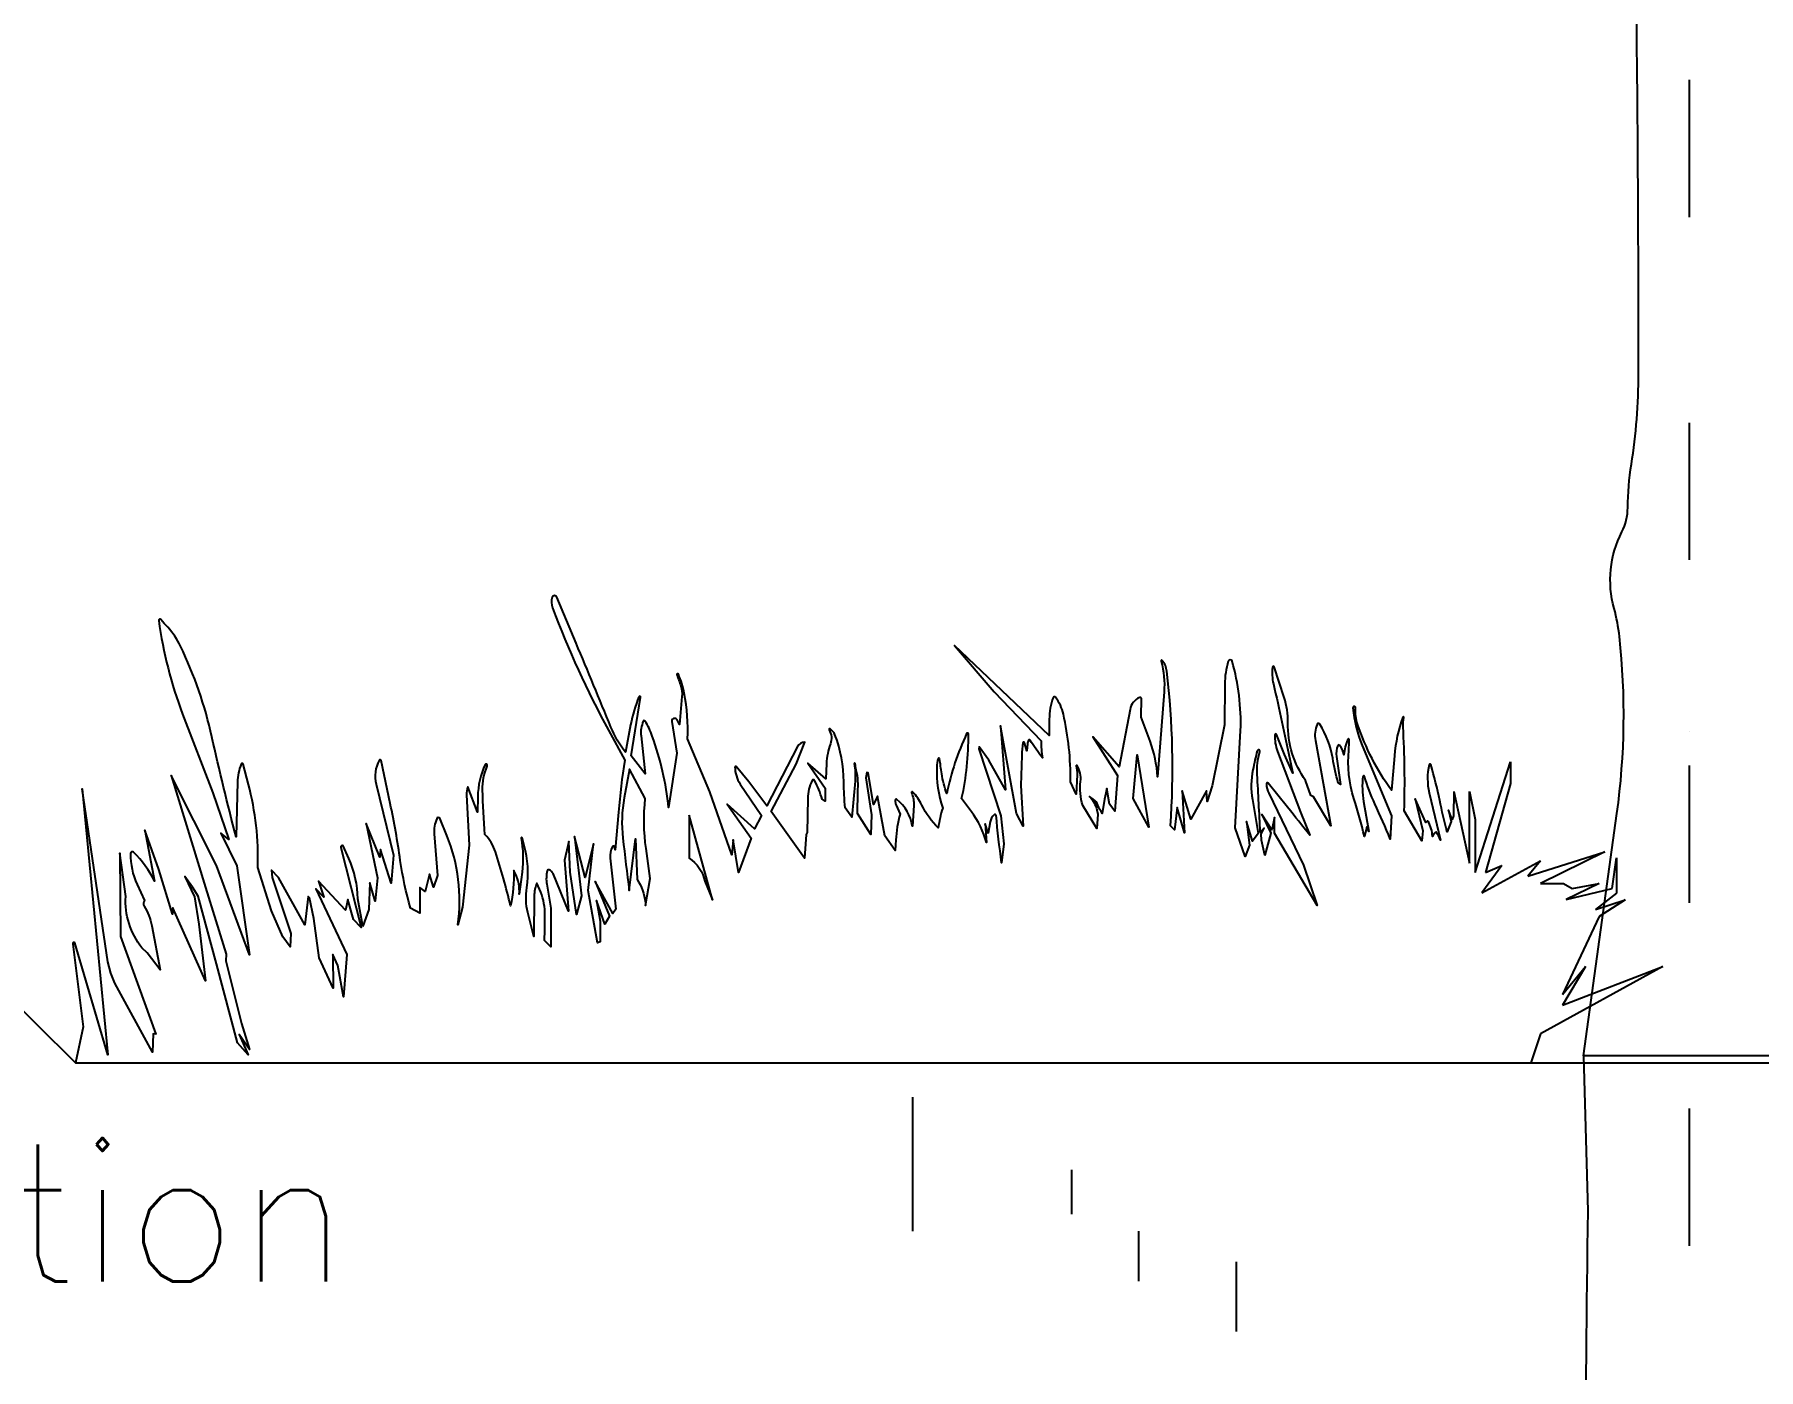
# Model space of a CAD drawing. Header units: millimetres. Extents: x 7 to 784, y -168 to 358.
# Drawn here: x 265.75 to 290.89, y 92.95 to 112.41 of the extents above; entities that cross this region are included whole.
import ezdxf

# ---------------------------------------------------------------- set-up
doc = ezdxf.new("R2010")
doc.units = ezdxf.units.MM
doc.layers.add('dwgmodels.com', color=250, linetype='Continuous')
doc.layers.add('wall', color=5, linetype='Continuous')
doc.styles.get("Standard").update_dxf_attribs({"font": 'txt.shx'})

# ---------------------------------------------------------------- blocks, each defined once
blk = doc.blocks.new('Winter trees 1_dwgmodels.com')
at = {"color": 0}
blk.add_lwpolyline([(3.365, 0), (-3.365, 0), (-2.277, 7.853, 0.061711), (-2.195, 13.58, 0.039891), (-2.369, 14.493, -0.186606), (-2.118, 16.974, 0.115276), (-1.926, 17.759, -0.036225), (-1.81, 19.165, 0.038589), (-1.579, 22.106, 0.003829), (-1.671, 36.067, -0.004354)], format="xyb", dxfattribs=at)

msp = doc.modelspace()

# ---------------------------------------------------------------- linework, layer by layer
for p, q in [((289.8857, 109.75245), (289.8857, 111.75245)), ((289.8857, 104.75245), (289.8857, 106.75245)), ((289.8857, 102.25245), (289.8857, 102.25245)), ((289.8857, 99.75245), (289.8857, 101.75245)), ((289.8857, 99.75245), (289.8857, 101.75245)), ((262.24872, 101.48301), (266.34718, 97.41696)), ((266.34718, 97.41696), (323.78665, 97.41696)), ((288.33666, 97.52278), (288.40086, 95.2614)), ((289.8857, 94.75245), (289.8857, 96.75245)), ((289.8857, 96.75245), (289.8857, 96.75245))]:
    msp.add_line(p, q)
at = {"color": 96}
for p, q in [((286.75661, 100.1934), (287.27607, 101.80892)), ((287.27607, 101.80892), (287.27607, 101.49295)), ((286.45015, 101.37799), (286.67628, 100.33063)), ((286.67628, 100.33063), (286.67628, 101.37799)), ((286.67628, 101.37799), (286.75661, 100.96813)), ((287.27607, 101.49295), (286.90845, 100.1934)), ((286.75661, 100.96813), (286.75661, 100.1934)), ((286.85564, 99.89584), (287.71249, 100.36711)), ((287.52684, 100.141), (288.65027, 100.49564)), ((287.71249, 100.36711), (287.52684, 100.141)), ((288.65027, 100.49564), (287.71249, 100.03627)), ((288.75566, 99.96249), (288.81993, 100.40876)), ((288.81993, 100.40876), (288.81993, 99.89227)), ((287.1484, 100.29571), (286.85564, 99.89584)), ((286.90845, 100.1934), (287.1484, 100.29571)), ((287.71249, 100.03627), (288.04571, 100.03627)), ((288.04571, 100.03627), (288.17424, 99.96249)), ((288.56458, 100.03627), (288.08379, 99.80302)), ((288.08379, 99.80302), (288.75566, 99.96249)), ((288.17424, 99.96249), (288.56458, 100.03627)), ((288.81993, 99.89227), (288.51527, 99.65664)), ((288.51527, 99.65664), (288.94607, 99.79707)), ((288.94607, 99.79707), (288.56458, 99.55191)), ((288.56458, 99.55191), (288.03468, 98.41332)), ((289.49618, 98.8227), (287.71108, 97.84446)), ((288.03468, 98.41332), (288.368, 98.8227)), ((288.368, 98.8227), (288.03468, 98.26088)), ((288.03468, 98.26088), (289.49618, 98.8227)), ((287.71108, 97.84446), (287.57098, 97.41696))]:
    msp.add_line(p, q, dxfattribs=at)
at = {"color": 0}
for centre, radius, start, end in [((223.31744, 157.44221), 97.37766, 305.9270425, 305.9270425), ((772.26225, 88.35987), 483.9106, 179.1828203, 180.1807235)]:
    msp.add_arc(centre, radius, start, end, dxfattribs=at)
at = {"layer": 'dwgmodels.com', "color": 96}
msp.add_lwpolyline([(286.45015, 101.37799), (286.44427, 101.01995), (286.42408, 100.96879), (286.37189, 101.10109), (286.40728, 100.93881), (286.35221, 100.78601, -0.01856303), (286.24162, 101.24685, 0.02355212), (286.1113, 101.76699, 0.77080012), (286.08715, 101.76614, 0.11382632), (286.08895, 101.3578), (286.25151, 100.66685, 0.04416452), (286.18895, 100.7895, 0.55337044), (286.18895, 100.7895, 0.11760536), (286.13447, 100.72092, 0.13555322), (286.07205, 100.93779, 0.37877066), (286.05975, 100.94155, 0.10663075), (286.03842, 100.92568), (285.8839, 101.26829), (285.99502, 100.8022), (285.98043, 100.65545), (285.72503, 101.09321, 0.02185794), (285.70745, 102.31915, -0.07390063), (285.71945, 102.45292, 0.9488036), (285.7025, 102.45797, 0.06462164), (285.58141, 101.89812), (285.5389, 101.39293, -0.07431418), (285.04399, 102.35588, -0.10371961), (285.01523, 102.59496, 1.08842254), (284.97746, 102.59505, 0.07862538), (285.11143, 102.04564), (285.53917, 101.02283), (285.52168, 100.68295, 0.00723073), (285.29729, 101.19376, -0.03221984), (285.14382, 101.59664, 0.81470369), (285.12034, 101.59438, 0.07082094), (285.13269, 101.23055), (285.21053, 100.79117), (285.18001, 100.86218), (285.14394, 100.71999, 0.0172764), (284.99166, 101.27124, -0.09889321), (284.91553, 101.98046, 0.02891858), (284.92059, 102.13674, 0.78897964), (284.90678, 102.13968, 0.08786725), (284.84333, 101.90947, 0.14931727), (284.78053, 102.04943, 0.55093453), (284.75775, 102.04589, 0.13931002), (284.73644, 101.88575), (284.7961, 101.47582), (284.76175, 101.4993, -0.02664203), (284.68129, 101.85931, 0.09570789), (284.49497, 102.35817, 0.61577594), (284.45343, 102.35479, 0.14235725), (284.42932, 102.12089), (284.65648, 100.87296), (284.40332, 101.29971), (284.3634, 101.31887), (284.2869, 101.53378, -0.07591312), (284.09224, 101.93059, -0.08214294), (284.02872, 102.37924, 0.08578922), (283.97408, 102.74606), (283.82612, 103.19401, 0.76864511), (283.80345, 103.19085, 0.08866478), (283.81711, 102.94358, -0.00531786), (283.94166, 102.39023), (284.10192, 101.64115), (283.97647, 101.91676), (283.861, 102.20778, 0.80616569), (283.83838, 102.20413, 0.10504213), (283.8767, 101.95947), (284.21388, 101.07628), (284.34701, 100.73704, 0.00398676), (284.02308, 101.14507), (283.73987, 101.49603, 0.7173929), (283.714, 101.48527, 0.09578995), (283.74986, 101.34992), (284.25606, 100.30202), (284.45389, 99.71526), (283.83451, 100.76658), (283.83451, 100.99416), (283.79379, 100.815), (283.64868, 101.03844), (283.77768, 100.76952), (283.69407, 100.4453), (283.64234, 100.66826), (283.63999, 100.75961), (283.68436, 100.84213), (283.62622, 100.78253, -0.00080778), (283.58127, 101.6224, -0.08094545), (283.6181, 101.9568, 1.01610567), (283.57999, 101.96675, 0.00907015), (283.51856, 101.69352, 0.09331958), (283.51119, 101.25696), (283.59592, 100.76099), (283.51116, 100.65091), (283.42628, 100.93777), (283.47032, 100.5932), (283.40545, 100.42802), (283.25904, 100.84797), (283.33929, 102.26325, 0.07740292), (283.21541, 103.27444, 0.74889947), (283.15863, 103.27494, 0.07161326), (283.10768, 102.94012), (283.10292, 102.34769), (282.92624, 101.45661), (282.85297, 101.23039), (282.84214, 101.38779), (282.61059, 100.97126), (282.4852, 101.38656), (282.5182, 100.7713), (282.4148, 101.14265), (282.3752, 100.81525), (282.31602, 100.87654, 0.0471011), (282.26325, 103.12788, 0.1420089), (282.19629, 103.28639, 0.8144575), (282.17865, 103.27725, -0.08794439), (282.22321, 102.8276), (282.12808, 101.58918, 0.07227387), (282.0176, 102.10903), (281.88781, 102.46054), (281.89186, 102.73448, 0.47177641), (281.8689, 102.74703, 0.25633956), (281.72631, 102.57342), (281.56878, 101.73511), (281.18168, 102.17456), (281.54459, 101.60909), (281.5066, 101.09104), (281.42812, 101.1891), (281.38739, 101.41803), (281.3562, 101.26281), (281.32127, 101.05725, -0.05993571), (281.25864, 101.1751, 0.14561324), (281.19003, 101.26387), (281.13501, 101.30346, -0.13471074), (281.24336, 101.10629), (281.25786, 101.04564), (281.24148, 100.83659), (281.0372, 101.17223, -0.10572814), (281.00467, 101.52209, 0.16626375), (280.95488, 101.75394, 0.86625262), (280.94101, 101.74811, -0.07588675), (280.95431, 101.61994), (280.94067, 101.33652), (280.85669, 101.51784, 0.06100148), (280.75404, 102.5037, 0.10401442), (280.64064, 102.74909, 0.59571702), (280.60525, 102.74397, 0.08832098), (280.54942, 102.43035), (280.54942, 102.19068), (279.16794, 103.5053), (279.74456, 102.8276), (280.43254, 102.11437, 0.0575021), (280.45118, 101.86434, -0.02540354), (280.26803, 102.12542, 0.58271356), (280.24708, 102.12447, 0.09052149), (280.2304, 102.06848), (280.21946, 101.96863), (280.18592, 102.08695, 0.86993012), (280.16546, 102.08766, 0.03585003), (280.14644, 101.90178), (280.13314, 101.46282), (280.17027, 100.87208), (280.07178, 101.05546), (279.8397, 102.33545), (279.90852, 101.39792), (279.66546, 101.83496), (279.52618, 102.02908), (279.52344, 101.9962), (279.84221, 101.02292), (279.88659, 100.61041), (279.85264, 100.33653, -0.00987029), (279.77357, 101.02954, 0.59766834), (279.74972, 101.03961, 0.18231308), (279.68672, 100.93263), (279.65837, 100.76901), (279.61502, 100.90337), (279.63258, 100.63027, 0.09298374), (279.4132, 101.0803), (279.27108, 101.27157, 0.05915672), (279.36914, 102.2159, 0.79762551), (279.344, 102.22124, 0.05667218), (279.0534, 101.34578, -0.04912773), (278.98138, 101.63487, 0.00501522), (278.94668, 101.8555, 0.77699733), (278.9303, 101.85687, 0.07691169), (278.9074, 101.73092, 0.08626914), (278.99505, 101.13411, 0.04565959), (278.93037, 100.84502, -0.09064394), (278.69085, 101.17739, 0.08419475), (278.55618, 101.36939, 0.83583624), (278.53876, 101.35743, -0.12193933), (278.57272, 101.17102), (278.55383, 100.86891, 0.18690883), (278.32541, 101.26026, 0.59747645), (278.30272, 101.25056, 0.12890059), (278.31522, 101.17639), (278.37387, 101.0462, 0.04940729), (278.31, 100.66896), (278.29956, 100.51776), (278.14994, 100.73128), (278.04496, 101.30966), (277.98765, 101.18669), (277.90945, 101.64677), (277.88901, 101.65312), (277.87558, 101.57517), (277.95596, 101.03324), (277.94721, 100.74999), (277.75007, 101.0557), (277.75508, 101.37082, 0.09267953), (277.73377, 101.68665, -0.05099564), (277.7194, 101.78152, 1.07649422), (277.70324, 101.77953, -0.07125345), (277.71679, 101.52634), (277.67003, 101.00141), (277.57422, 101.1363, -0.0289506), (277.55247, 101.51446, 0.09307604), (277.42346, 102.20308, 0.16303284), (277.35203, 102.28892, 0.78415157), (277.33855, 102.27568, -0.22523224), (277.35779, 102.06846, 0.07510618), (277.29992, 101.78379), (277.28871, 101.56243), (277.02758, 101.78789), (277.2789, 101.42311), (277.2789, 101.23646), (277.23598, 101.26427, 0.0513232), (277.126, 101.53624, 0.61573776), (277.08925, 101.53551, 0.10759952), (277.02709, 101.27326), (277.01801, 100.77838), (277.00332, 100.74705), (276.97762, 100.40142), (276.49319, 101.08475), (276.85553, 101.77604), (276.98315, 102.09472, 0.28182296), (276.87868, 102.03155), (276.43092, 101.16637), (276.16612, 101.51535), (275.98281, 101.74035, 0.65588413), (275.96594, 101.73306, 0.15090775), (276.04277, 101.48246), (276.35161, 101.02816), (276.25112, 100.83093), (275.85082, 101.18898), (276.2018, 100.6954), (276.01739, 100.19538), (275.93873, 100.67007), (275.92051, 100.45144), (275.59807, 101.36905), (275.27405, 102.14331, 0.06102878), (275.2267, 102.80965, 0.05675631), (275.13967, 103.08491, 0.98474566), (275.11709, 103.07525, -0.02247769), (275.17546, 102.91226, -0.09586239), (275.192, 102.75948), (275.158, 102.35224), (275.12196, 102.42002, 0.22662026), (275.08546, 102.44192, 0.49011186), (275.04375, 102.3975), (275.11688, 101.9367), (274.99842, 101.1413, 0.05792673), (274.76048, 102.18489, 0.06039522), (274.65186, 102.40382, 0.59633495), (274.62873, 102.40183, 0.12953081), (274.59563, 102.18558), (274.65412, 101.63442), (274.45226, 101.89353), (274.58782, 102.74609, 1.04603209), (274.56547, 102.75644, 0.04962332), (274.44427, 102.3497), (274.36748, 101.95135, -0.06745864), (274.15728, 102.31515, 0.0023512), (273.64854, 103.53914), (273.36605, 104.20987, 0.70186728), (273.30192, 104.20902, 0.17556046), (273.30408, 104.05368, 0.03386613), (274.12124, 102.26822), (274.35734, 101.83285, 0.01760042), (274.26657, 101.0766), (274.21988, 100.52382), (274.20701, 100.57341, 0.55583185), (274.17968, 100.57175, 0.15201279), (274.14696, 100.405), (274.22786, 99.65841), (274.18498, 99.59495), (273.92604, 100.06336), (274.13702, 99.55837), (274.06802, 99.44351), (273.94843, 99.78809), (273.9985, 99.48551), (273.9985, 99.18551), (273.95877, 99.16822), (273.8251, 99.93311), (273.90131, 100.61454), (273.78133, 100.12212), (273.62724, 100.71739), (273.72966, 99.85536), (273.65476, 99.58446), (273.56148, 100.20149), (273.54073, 100.64659), (273.47782, 100.37266), (273.53652, 99.63268), (273.31252, 100.17799, 0.1387926), (273.25753, 100.23344, 0.49478188), (273.2292, 100.22129, 0.10435885), (273.22152, 100.02291), (273.28068, 99.67674), (273.28068, 99.1095), (273.18886, 99.20121, 0.01279726), (273.1924, 99.61434, 0.1024193), (273.11689, 99.9502), (273.07669, 100.03895, 0.09532157), (273.03835, 99.84782), (273.03371, 99.26227), (272.94427, 99.60991, -0.09552128), (272.92954, 99.97377, 0.10472519), (272.89352, 100.58702), (272.86274, 100.69938, 0.95244949), (272.84688, 100.69568, -0.07690584), (272.86037, 100.20032), (272.81967, 99.87973, 0.13114426), (272.76514, 100.17486), (272.74115, 100.22535, -0.05345796), (272.6929, 99.70811, 0.02136811), (272.47264, 100.49661, 0.11620951), (272.32038, 100.7469, -0.01455647), (272.28631, 101.40136, -0.1068735), (272.35197, 101.74268, 0.31005742), (272.34585, 101.77313, 0.51400293), (272.325, 101.76937, 0.10764204), (272.21555, 101.29842), (272.21246, 101.07536), (272.06978, 101.44512, 0.10297147), (272.051, 101.32494), (272.08778, 100.59336), (271.99087, 99.69098), (271.92605, 99.43224, 0.13122059), (271.76527, 100.7323), (271.66267, 100.98623, 0.55405561), (271.61665, 100.97919, 0.12163295), (271.57983, 100.75818), (271.62649, 100.15313), (271.5691, 99.98104), (271.5123, 100.17152), (271.44692, 99.91765), (271.37267, 99.97624), (271.37267, 99.60261), (271.23455, 99.67446, -0.03506343), (271.08547, 100.37078, 0.01700369), (270.93887, 101.20079), (270.80633, 101.82624, 0.66067296), (270.77801, 101.82924, 0.18968775), (270.73146, 101.48298), (270.98689, 100.44493), (270.95193, 100.04028), (270.79698, 100.52891), (270.78666, 100.41964), (270.58589, 100.9099), (270.75185, 100.11475), (270.71777, 99.77593), (270.64061, 100.04402), (270.62417, 99.65293), (270.53866, 99.41004), (270.4678, 99.81191, 0.09569895), (270.33499, 100.40023), (270.25467, 100.58359, 0.72383218), (270.21664, 100.55939), (270.51269, 99.39437), (270.4016, 99.50735), (270.32169, 99.80062), (270.28754, 99.64453), (269.89505, 100.06872), (269.97051, 99.83281), (269.85351, 99.95465), (270.30631, 98.99813), (270.25623, 98.38048), (270.17362, 98.83809), (270.10121, 99.001), (270.10862, 98.50801), (269.90201, 98.94812), (269.8243, 99.52151), (269.76217, 99.82636), (269.74198, 99.84502), (269.69183, 99.4339), (269.30761, 100.12262), (269.20584, 100.231), (269.21793, 100.11975), (269.49152, 99.30467), (269.47947, 99.10959), (269.3706, 99.25829), (269.20745, 99.63466), (269.006, 100.26778, 0.07393256), (268.87164, 101.47854), (268.79297, 101.7765, 0.65012604), (268.76554, 101.77566, 0.09077549), (268.71093, 101.51465), (268.69076, 100.71384, -0.00958638), (268.33813, 102.17212, 0.05778298), (267.87998, 103.49451, 0.07078436), (267.69536, 103.77006, 0.00531947), (267.59202, 103.88273, 0.73031381), (267.56382, 103.86933, 0.05764217), (267.91146, 102.50553), (268.3512, 101.35389), (268.58562, 100.67487), (268.46807, 100.76859), (268.70338, 100.293), (268.88689, 98.99303), (268.40331, 100.29801), (267.74609, 101.60807), (268.24558, 99.97436), (268.54508, 99.00453), (268.53958, 98.90588), (268.77075, 97.99041), (268.88859, 97.61264), (268.73669, 97.83464), (268.86543, 97.5368), (268.86543, 97.5368), (268.71128, 97.7088), (268.40703, 98.8624), (268.13868, 99.85134), (268.05574, 99.98293), (267.94396, 100.13844), (268.08571, 99.83854), (268.14768, 99.44314), (268.24248, 98.61457), (267.7703, 99.67725), (267.76378, 99.58824), (267.56225, 100.2399), (267.36125, 100.80955), (267.50084, 100.06883, 0.08870633), (267.19654, 100.48993, 0.65777666), (267.1512, 100.471, 0.11087361), (267.24673, 100.02115), (267.35447, 99.78629, 0.30593042), (267.3516, 99.70302, -0.09423058), (267.46226, 99.41891), (267.58175, 98.77514), (267.39312, 99.0254), (267.31884, 99.09577, -0.1869024), (267.08247, 99.84664), (266.99793, 100.47463, 0.59112417), (266.99793, 100.47463, 0.33157489), (266.99793, 100.47463), (267.00368, 99.26283, 0.1746354), (267.00368, 99.26283), (267.52, 97.83863), (267.4797, 97.84152), (267.47302, 97.57614), (266.92055, 98.58203), (266.86216, 98.72558), (266.82311, 98.89027), (266.44451, 101.41224, 0.76012033), (266.44451, 101.41224), (266.82129, 97.5381), (266.33822, 99.16751, 1.07974223), (266.31156, 99.14884), (266.46162, 97.94633), (266.34718, 97.41696), (286.41338, 97.41696)], format="xyb", dxfattribs=at)
at = {"layer": 'dwgmodels.com'}
msp.add_lwpolyline([(281.77425, 101.27222), (281.82932, 101.91244), (282, 100.8576), (281.77425, 101.27222)], dxfattribs=at)
for points in [[(274.72994, 100.10922), (274.66881, 100.54341, -0.06208019), (274.65725, 101.2717), (274.42841, 101.7018), (274.35109, 101.28523, 0.07443995), (274.33053, 100.69635, 0.00336473), (274.42311, 99.93124), (274.51611, 100.68346), (274.54127, 100.09186), (274.56051, 100.05824, -0.11599731), (274.66295, 99.71327), (274.72994, 100.10922)], [(275.29562, 101.03066), (275.29562, 100.4053, -0.19306682), (275.52765, 100.06713), (275.63844, 99.79583), (275.29562, 101.03066)]]:
    msp.add_lwpolyline(points, format="xyb", dxfattribs=at)
at = {"layer": 'wall'}
for p, q in [((278.55646, 96.91873), (278.55646, 94.96672)), ((280.87448, 95.86139), (280.87448, 95.21072)), ((281.85048, 94.96672), (281.85048, 94.23472)), ((283.27382, 94.51939), (283.27382, 93.50271))]:
    msp.add_line(p, q, dxfattribs=at)

# ---------------------------------------------------------------- block references
at = {"xscale": 0.45, "yscale": 0.45, "zscale": 0.45}
msp.add_blockref('Winter trees 1_dwgmodels.com', (289.85084, 97.52278), dxfattribs=at)

# ---------------------------------------------------------------- texts
at = {"insert": (250.3876, 96.22949), "char_height": 2, "width": 173.654321, "attachment_point": 1}
msp.add_mtext('Soil Infiltration', dxfattribs=at)

doc.saveas('drawing.dxf')
